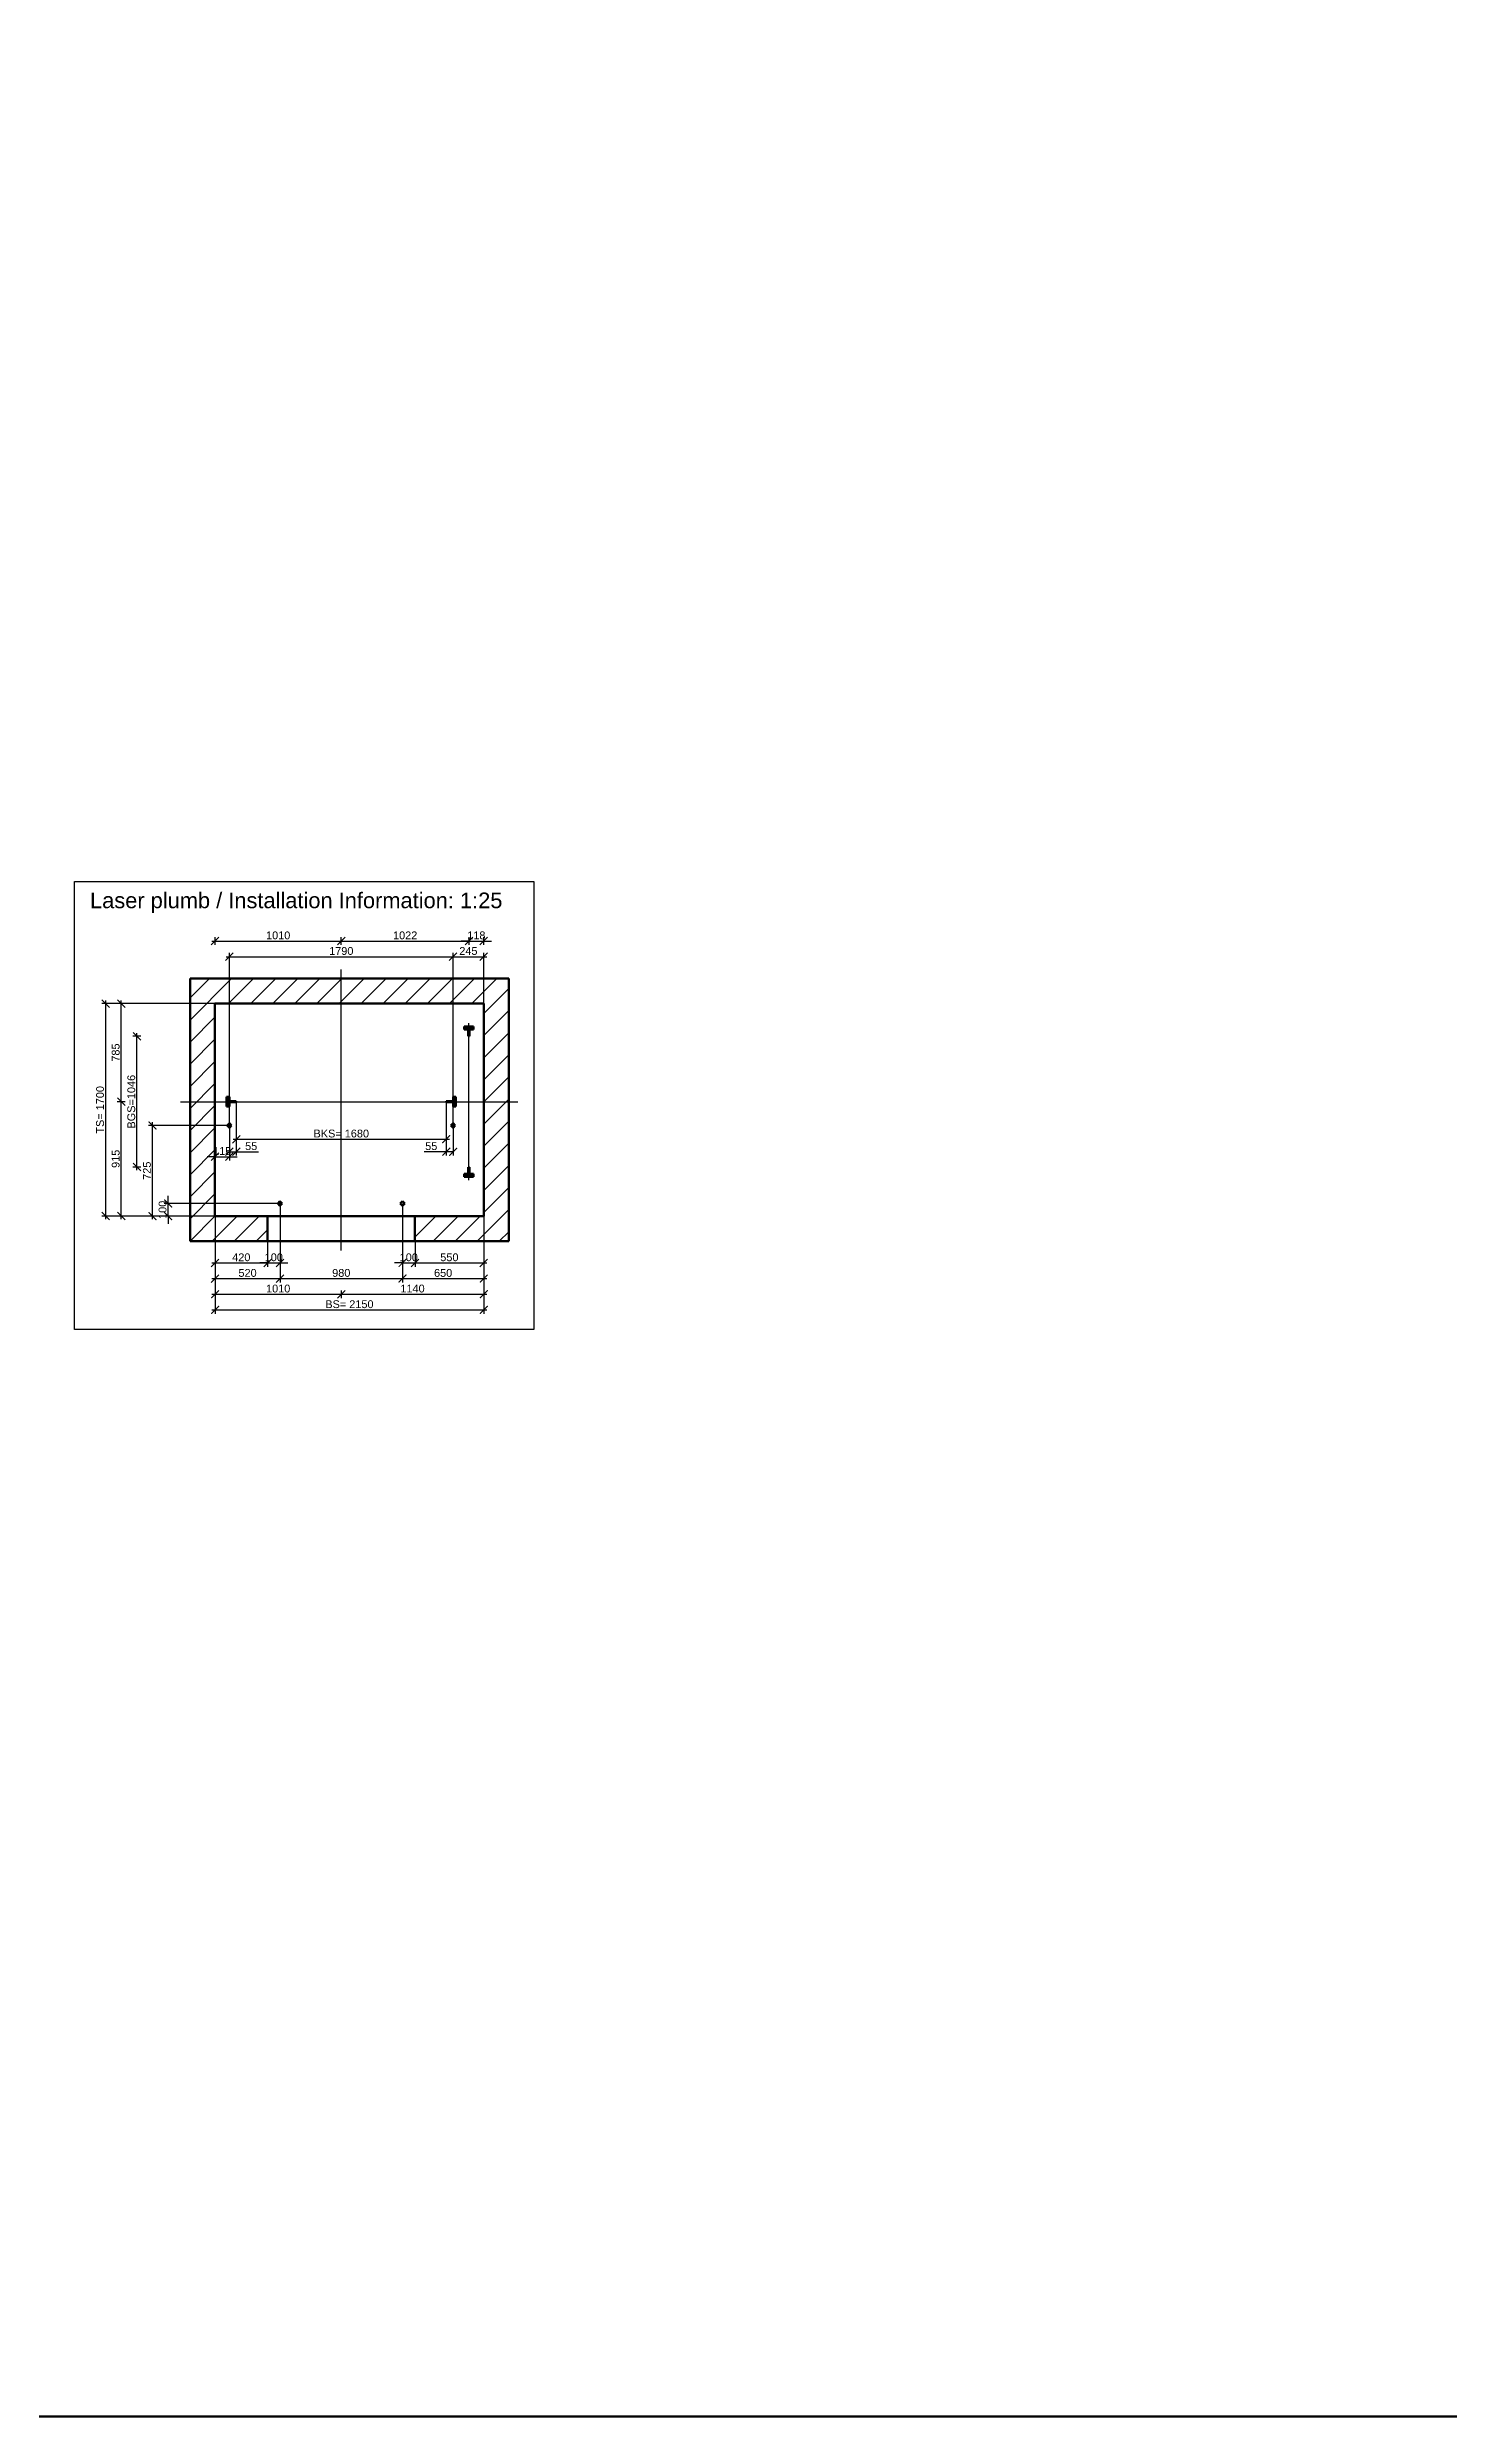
# Model space of a CAD drawing. Header units: millimetres. Extents: x -9546 to 173314, y -46180 to 27253.
# Drawn here: x 138355 to 149568, y -46180 to -27229 of the extents above; entities that cross this region are included whole.
import ezdxf

# ---------------------------------------------------------------- set-up
doc = ezdxf.new("R2010")
doc.units = ezdxf.units.MM
doc.linetypes.add('AM_ISO08W050', pattern=[18, 12, -1.5, 3, -1.5])
for name, color, linetype, lineweight in [('AM_0', 7, 'Continuous', 50), ('AM_5', 3, 'Continuous', 25), ('AM_8', 1, 'Continuous', 25), ('LDCar-AM_7', 4, 'AM_ISO08W050', 25), ('LDGuides-AM_0', 7, 'Continuous', 50), ('LDShaft-AM_0', 7, 'Continuous', 50), ('LDShaft-AM_5', 3, 'Continuous', 25), ('LDShaft-AM_7', 4, 'AM_ISO08W050', 25)]:
    doc.layers.add(name, color=color, linetype=linetype, lineweight=lineweight)
doc.layers.add('AM_VIEWS', color=1, linetype='Continuous', lineweight=25, plot=False)
doc.styles.add('LD', font='ARIALUNI.ttf')
doc.dimstyles.new('LIFT', dxfattribs={"dimtxt": 2.5, "dimasz": 2.5, "dimexe": 1.25, "dimexo": 0, "dimgap": 0.5, "dimtad": 1, "dimdec": 0, "dimzin": 1, "dimdsep": 46, "dimtxsty": 'LD', "dimblk": 'ARCHTICK', "dimcen": 0, "dimdle": 1, "dimclrd": 3, "dimclre": 3, "dimclrt": 4, "dimadec": 0, "dimazin": 0, "dimtp": 0.1, "dimtm": 0.1, "dimtfac": 0.71, "dimtdec": 0, "dimtix": 1, "dimtmove": 0, "dimatfit": 3, "dimfxl": 1, "dimtolj": 1, "dimarcsym": 0})

# ---------------------------------------------------------------- blocks, each defined once
blk = doc.blocks.new('LD_20260611094836_00000107')
at = {"layer": 'AM_8'}
for p, q in [((-200, 1568), (132, 1900)), ((-200, 1745), (-45, 1900)), ((109, 1700), (309, 1900)), ((286, 1700), (486, 1900)), ((463, 1700), (663, 1900)), ((639, 1700), (839, 1900)), ((816, 1700), (1016, 1900)), ((993, 1700), (1193, 1900)), ((1170, 1700), (1370, 1900)), ((1346, 1700), (1546, 1900)), ((1523, 1700), (1723, 1900)), ((1700, 1700), (1900, 1900)), ((1877, 1700), (2077, 1900)), ((2054, 1700), (2254, 1900)), ((2150, 1620), (2350, 1820)), ((-200, 1391), (0, 1591)), ((2150, 1443), (2350, 1643)), ((-200, 1214), (0, 1414)), ((2150, 1266), (2350, 1466)), ((-200, 1037), (0, 1237)), ((2150, 1089), (2350, 1289)), ((-200, 861), (0, 1061)), ((2150, 913), (2350, 1113)), ((-200, 684), (0, 884)), ((2150, 736), (2350, 936)), ((2150, 559), (2350, 759)), ((-200, 507), (0, 707)), ((2150, 382), (2350, 582)), ((-200, 330), (0, 530)), ((2150, 205), (2350, 405)), ((-200, 154), (0, 354)), ((2150, 29), (2350, 229)), ((-200, -23), (0, 177)), ((-200, -200), (0, 0)), ((-23, -200), (177, 0)), ((154, -200), (354, 0)), ((1600, -168), (1768, 0)), ((1745, -200), (1945, 0)), ((1921, -200), (2121, 0)), ((2098, -200), (2350, 52)), ((330, -200), (420, -110)), ((2275, -200), (2350, -125))]:
    blk.add_line(p, q, dxfattribs=at)
blk = doc.blocks.new('LD_20260611094836_00000108')
at = {"layer": 'LDShaft-AM_0'}
for p, q in [((0, 1900), (-200, 1900)), ((-200, 1900), (-200, -200)), ((2150, 1900), (0, 1900)), ((2350, 1900), (2150, 1900)), ((2350, -200), (2350, 1900)), ((0, 1700), (0, 0)), ((0, 0), (0, 1700)), ((0, 1700), (2150, 1700)), ((2150, 0), (2150, 1700)), ((2150, 1700), (2150, 0)), ((0, 0), (2150, 0)), ((420, 0), (0, 0)), ((420, -200), (420, 0)), ((2150, 0), (1600, 0)), ((1600, 0), (1600, -200)), ((-200, -200), (0, -200)), ((0, -200), (420, -200)), ((1600, -200), (2150, -200)), ((2150, -200), (2350, -200))]:
    blk.add_line(p, q, dxfattribs=at)
blk = doc.blocks.new('LD_20260611094836_0000010B')
at = {"layer": 'LDShaft-AM_0'}
for p, q in [((420, 0), (420, -80)), ((1600, 0), (420, 0)), ((1600, -80), (1600, 0)), ((420, -80), (420, -200)), ((1600, -200), (1600, -80)), ((420, -200), (1600, -200))]:
    blk.add_line(p, q, dxfattribs=at)
blk = doc.blocks.new('LD_20260611094836_0000010C')
at = {"layer": 'AM_0'}
for p, q in [((115, 743), (97, 725)), ((97, 725), (115, 707)), ((133, 725), (115, 743)), ((115, 707), (133, 725)), ((1905, 743), (1887, 725)), ((1887, 725), (1905, 707)), ((1923, 725), (1905, 743)), ((1905, 707), (1923, 725)), ((520, 118), (502, 100)), ((502, 100), (520, 82)), ((538, 100), (520, 118)), ((520, 82), (538, 100)), ((1500, 118), (1482, 100)), ((1482, 100), (1500, 82)), ((1518, 100), (1500, 118)), ((1500, 82), (1518, 100))]:
    blk.add_line(p, q, dxfattribs=at)
blk = doc.blocks.new('LD_20260611094836_0000010D')
at = {"layer": 'LDShaft-AM_7'}
for p, q in [((0, -1190), (0, 1060)), ((-1285, 0), (1415, 0))]:
    blk.add_line(p, q, dxfattribs=at)
blk = doc.blocks.new('LD_20260611094836_00000111')
at = {"layer": 'LDCar-AM_7'}
blk.add_line((0, -629), (0, 629), dxfattribs=at)
blk = doc.blocks.new('LD_20260611094836_00000113')
at = {"layer": 'LDGuides-AM_0'}
for p, q in [((5, 31), (-5, 31)), ((-5, 31), (-5, -24)), ((5, -24), (5, 31)), ((-5, -24), (-37.5, -24)), ((-37.5, -24), (-37.5, -31)), ((-37.5, -31), (37.5, -31)), ((37.5, -24), (5, -24)), ((37.5, -31), (37.5, -24))]:
    blk.add_line(p, q, dxfattribs=at)
blk = doc.blocks.new('LD_20260611094836_00000114')
at = {"layer": 'AM_0'}
for p, q in [((-37.5, 0), (-37.5, -15)), ((37.5, 0), (-37.5, 0)), ((37.5, -15), (37.5, 0)), ((-37.5, -15), (37.5, -15))]:
    blk.add_line(p, q, dxfattribs=at)
blk = doc.blocks.new('LD_20260611094836_00000116')
at = {"layer": 'LDGuides-AM_0'}
for p, q in [((37.5, 31), (-37.5, 31)), ((-37.5, 31), (-37.5, 24)), ((-37.5, 24), (-5, 24)), ((-5, 24), (-5, -31)), ((5, -31), (5, 24)), ((5, 24), (37.5, 24)), ((37.5, 24), (37.5, 31)), ((-5, -31), (5, -31))]:
    blk.add_line(p, q, dxfattribs=at)
blk = doc.blocks.new('LD_20260611094836_00000117')
at = {"layer": 'AM_0'}
for p, q in [((37.5, 15), (-37.5, 15)), ((-37.5, 15), (-37.5, 0)), ((-37.5, 0), (37.5, 0)), ((37.5, 0), (37.5, 15))]:
    blk.add_line(p, q, dxfattribs=at)
blk = doc.blocks.new('LD_20260611094836_0000011B')
at = {"layer": 'LDCar-AM_7'}
blk.add_line((-946, 0), (946, 0), dxfattribs=at)
blk = doc.blocks.new('LD_20260611094836_0000011D')
at = {"layer": 'LDGuides-AM_0'}
for p, q in [((-24, 37.5), (-31, 37.5)), ((-31, 37.5), (-31, -37.5)), ((-24, 5), (-24, 37.5)), ((31, 5), (-24, 5)), ((31, -5), (31, 5)), ((-31, -37.5), (-24, -37.5)), ((-24, -5), (31, -5)), ((-24, -37.5), (-24, -5))]:
    blk.add_line(p, q, dxfattribs=at)
blk = doc.blocks.new('LD_20260611094836_0000011E')
at = {"layer": 'AM_0'}
for p, q in [((0, 37.5), (-15, 37.5)), ((-15, 37.5), (-15, -37.5)), ((0, -37.5), (0, 37.5)), ((-15, -37.5), (0, -37.5))]:
    blk.add_line(p, q, dxfattribs=at)
blk = doc.blocks.new('LD_20260611094836_00000120')
at = {"layer": 'LDGuides-AM_0'}
for p, q in [((24, 5), (-31, 5)), ((-31, 5), (-31, -5)), ((31, 37.5), (24, 37.5)), ((24, 37.5), (24, 5)), ((31, -37.5), (31, 37.5)), ((-31, -5), (24, -5)), ((24, -5), (24, -37.5)), ((24, -37.5), (31, -37.5))]:
    blk.add_line(p, q, dxfattribs=at)
blk = doc.blocks.new('LD_20260611094836_00000121')
at = {"layer": 'AM_0'}
for p, q in [((15, 37.5), (0, 37.5)), ((0, 37.5), (0, -37.5)), ((15, -37.5), (15, 37.5)), ((0, -37.5), (15, -37.5))]:
    blk.add_line(p, q, dxfattribs=at)
blk = doc.blocks.new('_ArchTick')
at = {"color": 0, "linetype": 'ByBlock', "const_width": 0.15}
blk.add_lwpolyline([(-0.5, -0.5), (0.5, 0.5)], dxfattribs=at)
blk = doc.blocks.new('*D2602')
at = {"layer": 'Defpoints', "color": 0, "transparency": 16777216}
for p in [(139697, -36577), (141847, -36577), (141847, -37327)]:
    blk.add_point(p, dxfattribs=at)
at = {"layer": 'LDShaft-AM_5', "color": 3, "lineweight": -2, "transparency": 16777216}
for p, q in [((139697, -36577), (139697, -37358)), ((141847, -36577), (141847, -37358)), ((139672, -37327), (141872, -37327))]:
    blk.add_line(p, q, dxfattribs=at)
at = {"layer": 'LDShaft-AM_5', "color": 3, "lineweight": -2, "transparency": 16777216, "xscale": 62.5, "yscale": 62.5, "zscale": 62.5, "rotation": 180}
blk.add_blockref('_ArchTick', (139697, -37327), dxfattribs=at)
at = {"layer": 'LDShaft-AM_5', "color": 3, "lineweight": -2, "transparency": 16777216, "xscale": 62.5, "yscale": 62.5, "zscale": 62.5}
blk.add_blockref('_ArchTick', (141847, -37327), dxfattribs=at)
at = {"layer": 'LDShaft-AM_5', "color": 4, "transparency": 16777216, "insert": (140772, -37282), "char_height": 62.5, "attachment_point": 5, "style": 'LD'}
blk.add_mtext('\\A1;BS= 2150', dxfattribs=at)
blk = doc.blocks.new('*D2603')
at = {"layer": 'Defpoints', "color": 0, "transparency": 16777216}
for p in [(139697, -34408), (140707, -34377), (140707, -34408)]:
    blk.add_point(p, dxfattribs=at)
at = {"layer": 'LDShaft-AM_5', "color": 3, "lineweight": -2, "transparency": 16777216}
for p, q in [((139672, -34377), (140732, -34377)), ((139697, -34408), (139697, -34346)), ((140707, -34408), (140707, -34346))]:
    blk.add_line(p, q, dxfattribs=at)
at = {"layer": 'LDShaft-AM_5', "color": 3, "lineweight": -2, "transparency": 16777216, "xscale": 62.5, "yscale": 62.5, "zscale": 62.5, "rotation": 180}
blk.add_blockref('_ArchTick', (139697, -34377), dxfattribs=at)
at = {"layer": 'LDShaft-AM_5', "color": 3, "lineweight": -2, "transparency": 16777216, "xscale": 62.5, "yscale": 62.5, "zscale": 62.5}
blk.add_blockref('_ArchTick', (140707, -34377), dxfattribs=at)
at = {"layer": 'LDShaft-AM_5', "color": 4, "transparency": 16777216, "insert": (140202, -34332), "char_height": 62.5, "attachment_point": 5, "style": 'LD'}
blk.add_mtext('\\A1;1010', dxfattribs=at)
blk = doc.blocks.new('*D2359')
at = {"layer": 'Defpoints', "color": 0, "transparency": 16777216}
for p in [(138947, -35662), (138978, -35662), (138978, -36577)]:
    blk.add_point(p, dxfattribs=at)
at = {"layer": 'LDShaft-AM_5', "color": 3, "lineweight": -2, "transparency": 16777216}
for p, q in [((138978, -35662), (138915, -35662)), ((138947, -36602), (138947, -35637)), ((138978, -36577), (138915, -36577))]:
    blk.add_line(p, q, dxfattribs=at)
at = {"layer": 'LDShaft-AM_5', "color": 3, "lineweight": -2, "transparency": 16777216, "xscale": 62.5, "yscale": 62.5, "zscale": 62.5}
for p, rotation in [((138947, -35662), 90), ((138947, -36577), 270)]:
    blk.add_blockref('_ArchTick', p, dxfattribs=dict(at, rotation=rotation))
at = {"layer": 'LDShaft-AM_5', "color": 4, "transparency": 16777216, "insert": (138902, -36119), "char_height": 62.5, "attachment_point": 5, "rotation": 90, "style": 'LD'}
blk.add_mtext('\\A1;915', dxfattribs=at)
blk = doc.blocks.new('*D2360')
at = {"layer": 'Defpoints', "color": 0, "transparency": 16777216}
for p in [(138947, -34877), (138978, -34877), (138978, -35662)]:
    blk.add_point(p, dxfattribs=at)
at = {"layer": 'LDShaft-AM_5', "color": 3, "lineweight": -2, "transparency": 16777216}
for p, q in [((138947, -35687), (138947, -34852)), ((138978, -34877), (138915, -34877)), ((138978, -35662), (138915, -35662))]:
    blk.add_line(p, q, dxfattribs=at)
at = {"layer": 'LDShaft-AM_5', "color": 3, "lineweight": -2, "transparency": 16777216, "xscale": 62.5, "yscale": 62.5, "zscale": 62.5}
for p, rotation in [((138947, -34877), 90), ((138947, -35662), 270)]:
    blk.add_blockref('_ArchTick', p, dxfattribs=dict(at, rotation=rotation))
at = {"layer": 'LDShaft-AM_5', "color": 4, "transparency": 16777216, "insert": (138902, -35269), "char_height": 62.5, "attachment_point": 5, "rotation": 90, "style": 'LD'}
blk.add_mtext('\\A1;785', dxfattribs=at)
blk = doc.blocks.new('*D2361')
at = {"layer": 'Defpoints', "color": 0, "transparency": 16777216}
for p in [(138822, -34877), (139697, -34877), (139697, -36577)]:
    blk.add_point(p, dxfattribs=at)
at = {"layer": 'LDShaft-AM_5', "color": 3, "lineweight": -2, "transparency": 16777216}
for p, q in [((138822, -36602), (138822, -34852)), ((139697, -34877), (138790, -34877)), ((139697, -36577), (138790, -36577))]:
    blk.add_line(p, q, dxfattribs=at)
at = {"layer": 'LDShaft-AM_5', "color": 3, "lineweight": -2, "transparency": 16777216, "xscale": 62.5, "yscale": 62.5, "zscale": 62.5}
for p, rotation in [((138822, -34877), 90), ((138822, -36577), 270)]:
    blk.add_blockref('_ArchTick', p, dxfattribs=dict(at, rotation=rotation))
at = {"layer": 'LDShaft-AM_5', "color": 4, "transparency": 16777216, "insert": (138777, -35727), "char_height": 62.5, "attachment_point": 5, "rotation": 90, "style": 'LD'}
blk.add_mtext('\\A1;TS= 1700', dxfattribs=at)
blk = doc.blocks.new('*D2362')
at = {"layer": 'Defpoints', "color": 0, "transparency": 16777216}
for p in [(141297, -36921), (141847, -36921), (141847, -36952)]:
    blk.add_point(p, dxfattribs=at)
at = {"layer": 'LDShaft-AM_5', "color": 3, "lineweight": -2, "transparency": 16777216}
for p, q in [((141272, -36952), (141872, -36952)), ((141297, -36921), (141297, -36983)), ((141847, -36921), (141847, -36983))]:
    blk.add_line(p, q, dxfattribs=at)
at = {"layer": 'LDShaft-AM_5', "color": 3, "lineweight": -2, "transparency": 16777216, "xscale": 62.5, "yscale": 62.5, "zscale": 62.5, "rotation": 180}
blk.add_blockref('_ArchTick', (141297, -36952), dxfattribs=at)
at = {"layer": 'LDShaft-AM_5', "color": 3, "lineweight": -2, "transparency": 16777216, "xscale": 62.5, "yscale": 62.5, "zscale": 62.5}
blk.add_blockref('_ArchTick', (141847, -36952), dxfattribs=at)
at = {"layer": 'LDShaft-AM_5', "color": 4, "transparency": 16777216, "insert": (141572, -36907), "char_height": 62.5, "attachment_point": 5, "style": 'LD'}
blk.add_mtext('\\A1;550', dxfattribs=at)
blk = doc.blocks.new('*D2363')
at = {"layer": 'Defpoints', "color": 0, "transparency": 16777216}
for p in [(141729, -34408), (141847, -34377), (141847, -34408)]:
    blk.add_point(p, dxfattribs=at)
at = {"layer": 'LDShaft-AM_5', "color": 3, "lineweight": -2, "transparency": 16777216}
for p, q in [((141729, -34377), (141666, -34377)), ((141729, -34408), (141729, -34346)), ((141729, -34377), (141847, -34377)), ((141847, -34408), (141847, -34346)), ((141847, -34377), (141909, -34377))]:
    blk.add_line(p, q, dxfattribs=at)
at = {"layer": 'LDShaft-AM_5', "color": 3, "lineweight": -2, "transparency": 16777216, "xscale": 62.5, "yscale": 62.5, "zscale": 62.5}
blk.add_blockref('_ArchTick', (141729, -34377), dxfattribs=at)
at = {"layer": 'LDShaft-AM_5', "color": 3, "lineweight": -2, "transparency": 16777216, "xscale": 62.5, "yscale": 62.5, "zscale": 62.5, "rotation": 180}
blk.add_blockref('_ArchTick', (141847, -34377), dxfattribs=at)
at = {"layer": 'LDShaft-AM_5', "color": 4, "transparency": 16777216, "insert": (141788, -34332), "char_height": 62.5, "attachment_point": 5, "style": 'LD'}
blk.add_mtext('\\A1;118', dxfattribs=at)
blk = doc.blocks.new('_NONE')
blk = doc.blocks.new('*D2364')
at = {"layer": 'AM_5', "color": 3, "lineweight": -2, "transparency": 16777216}
for p, q in [((140682, -37202), (141872, -37202)), ((140707, -37171), (140707, -37233)), ((141847, -37171), (141847, -37233))]:
    blk.add_line(p, q, dxfattribs=at)
at = {"layer": 'Defpoints', "color": 0, "transparency": 16777216}
for p in [(140707, -37171), (141847, -37171), (141847, -37202)]:
    blk.add_point(p, dxfattribs=at)
at = {"layer": 'AM_5', "color": 3, "lineweight": -2, "transparency": 16777216, "xscale": 62.5, "yscale": 62.5, "zscale": 62.5, "rotation": 180}
blk.add_blockref('_ArchTick', (140707, -37202), dxfattribs=at)
at = {"layer": 'AM_5', "color": 3, "lineweight": -2, "transparency": 16777216, "xscale": 62.5, "yscale": 62.5, "zscale": 62.5}
blk.add_blockref('_ArchTick', (141847, -37202), dxfattribs=at)
at = {"layer": 'AM_5', "color": 4, "transparency": 16777216, "insert": (141277, -37157), "char_height": 62.5, "attachment_point": 5, "style": 'LD'}
blk.add_mtext('\\A1;1140', dxfattribs=at)
blk = doc.blocks.new('*D2365')
at = {"layer": 'Defpoints', "color": 0, "transparency": 16777216}
for p in [(139697, -36921), (140117, -36921), (140117, -36952)]:
    blk.add_point(p, dxfattribs=at)
at = {"layer": 'LDShaft-AM_5', "color": 3, "lineweight": -2, "transparency": 16777216}
for p, q in [((139672, -36952), (140142, -36952)), ((139697, -36921), (139697, -36983)), ((140117, -36921), (140117, -36983))]:
    blk.add_line(p, q, dxfattribs=at)
at = {"layer": 'LDShaft-AM_5', "color": 3, "lineweight": -2, "transparency": 16777216, "xscale": 62.5, "yscale": 62.5, "zscale": 62.5, "rotation": 180}
blk.add_blockref('_ArchTick', (139697, -36952), dxfattribs=at)
at = {"layer": 'LDShaft-AM_5', "color": 3, "lineweight": -2, "transparency": 16777216, "xscale": 62.5, "yscale": 62.5, "zscale": 62.5}
blk.add_blockref('_ArchTick', (140117, -36952), dxfattribs=at)
at = {"layer": 'LDShaft-AM_5', "color": 4, "transparency": 16777216, "insert": (139907, -36907), "char_height": 62.5, "attachment_point": 5, "style": 'LD'}
blk.add_mtext('\\A1;420', dxfattribs=at)
blk = doc.blocks.new('*D2366')
at = {"layer": 'AM_5', "color": 3, "lineweight": -2, "transparency": 16777216}
for p, q in [((139672, -37202), (140732, -37202)), ((139697, -37171), (139697, -37233)), ((140707, -37171), (140707, -37233))]:
    blk.add_line(p, q, dxfattribs=at)
at = {"layer": 'Defpoints', "color": 0, "transparency": 16777216}
for p in [(139697, -37171), (140707, -37171), (140707, -37202)]:
    blk.add_point(p, dxfattribs=at)
at = {"layer": 'AM_5', "color": 3, "lineweight": -2, "transparency": 16777216, "xscale": 62.5, "yscale": 62.5, "zscale": 62.5, "rotation": 180}
blk.add_blockref('_ArchTick', (139697, -37202), dxfattribs=at)
at = {"layer": 'AM_5', "color": 3, "lineweight": -2, "transparency": 16777216, "xscale": 62.5, "yscale": 62.5, "zscale": 62.5}
blk.add_blockref('_ArchTick', (140707, -37202), dxfattribs=at)
at = {"layer": 'AM_5', "color": 4, "transparency": 16777216, "insert": (140202, -37157), "char_height": 62.5, "attachment_point": 5, "style": 'LD'}
blk.add_mtext('\\A1;1010', dxfattribs=at)
blk = doc.blocks.new('*D2367')
at = {"layer": 'AM_5', "color": 3, "lineweight": -2, "transparency": 16777216}
for p, q in [((139867, -35662), (139867, -36093)), ((139812, -35852), (139812, -36093)), ((139787, -36062), (139867, -36062)), ((139867, -36062), (140044, -36062))]:
    blk.add_line(p, q, dxfattribs=at)
at = {"layer": 'Defpoints', "color": 0, "transparency": 16777216}
for p in [(139867, -35662), (139812, -35852), (139867, -36062)]:
    blk.add_point(p, dxfattribs=at)
at = {"layer": 'AM_5', "color": 3, "lineweight": -2, "transparency": 16777216, "xscale": 62.5, "yscale": 62.5, "zscale": 62.5, "rotation": 180}
blk.add_blockref('_ArchTick', (139812, -36062), dxfattribs=at)
at = {"layer": 'AM_5', "color": 3, "lineweight": -2, "transparency": 16777216, "xscale": 62.5, "yscale": 62.5, "zscale": 62.5}
blk.add_blockref('_ArchTick', (139867, -36062), dxfattribs=at)
at = {"layer": 'AM_5', "color": 4, "transparency": 16777216, "insert": (139986, -36018), "char_height": 62.5, "attachment_point": 5, "style": 'LD'}
blk.add_mtext('\\A1;55', dxfattribs=at)
blk = doc.blocks.new('*D2368')
at = {"layer": 'AM_5', "color": 3, "lineweight": -2, "transparency": 16777216}
for p, q in [((140217, -36477), (140217, -36983)), ((140117, -36577), (140117, -36983)), ((140117, -36952), (140054, -36952)), ((140117, -36952), (140217, -36952)), ((140217, -36952), (140279, -36952))]:
    blk.add_line(p, q, dxfattribs=at)
at = {"layer": 'Defpoints', "color": 0, "transparency": 16777216}
for p in [(140217, -36477), (140117, -36577), (140217, -36952)]:
    blk.add_point(p, dxfattribs=at)
at = {"layer": 'AM_5', "color": 3, "lineweight": -2, "transparency": 16777216, "xscale": 62.5, "yscale": 62.5, "zscale": 62.5}
blk.add_blockref('_ArchTick', (140117, -36952), dxfattribs=at)
at = {"layer": 'AM_5', "color": 3, "lineweight": -2, "transparency": 16777216, "xscale": 62.5, "yscale": 62.5, "zscale": 62.5, "rotation": 180}
blk.add_blockref('_ArchTick', (140217, -36952), dxfattribs=at)
at = {"layer": 'AM_5', "color": 4, "transparency": 16777216, "insert": (140167, -36907), "char_height": 62.5, "attachment_point": 5, "style": 'LD'}
blk.add_mtext('\\A1;100', dxfattribs=at)
blk = doc.blocks.new('*D2369')
at = {"layer": 'Defpoints', "color": 0, "transparency": 16777216}
for p in [(140707, -34408), (141729, -34377), (141729, -34408)]:
    blk.add_point(p, dxfattribs=at)
at = {"layer": 'LDShaft-AM_5', "color": 3, "lineweight": -2, "transparency": 16777216}
for p, q in [((140682, -34377), (141754, -34377)), ((140707, -34408), (140707, -34346)), ((141729, -34408), (141729, -34346))]:
    blk.add_line(p, q, dxfattribs=at)
at = {"layer": 'LDShaft-AM_5', "color": 3, "lineweight": -2, "transparency": 16777216, "xscale": 62.5, "yscale": 62.5, "zscale": 62.5, "rotation": 180}
blk.add_blockref('_ArchTick', (140707, -34377), dxfattribs=at)
at = {"layer": 'LDShaft-AM_5', "color": 3, "lineweight": -2, "transparency": 16777216, "xscale": 62.5, "yscale": 62.5, "zscale": 62.5}
blk.add_blockref('_ArchTick', (141729, -34377), dxfattribs=at)
at = {"layer": 'LDShaft-AM_5', "color": 4, "transparency": 16777216, "insert": (141218, -34332), "char_height": 62.5, "attachment_point": 5, "style": 'LD'}
blk.add_mtext('\\A1;1022', dxfattribs=at)
blk = doc.blocks.new('*D2370')
at = {"layer": 'AM_5', "color": 3, "lineweight": -2, "transparency": 16777216}
for p, q in [((139103, -35139), (139040, -35139)), ((139072, -36210), (139072, -35114)), ((139103, -36185), (139040, -36185))]:
    blk.add_line(p, q, dxfattribs=at)
at = {"layer": 'Defpoints', "color": 0, "transparency": 16777216}
for p in [(139072, -35139), (139103, -35139), (139103, -36185)]:
    blk.add_point(p, dxfattribs=at)
at = {"layer": 'AM_5', "color": 3, "lineweight": -2, "transparency": 16777216, "xscale": 62.5, "yscale": 62.5, "zscale": 62.5}
for p, rotation in [((139072, -35139), 90), ((139072, -36185), 270)]:
    blk.add_blockref('_ArchTick', p, dxfattribs=dict(at, rotation=rotation))
at = {"layer": 'AM_5', "color": 4, "transparency": 16777216, "insert": (139027, -35662), "char_height": 62.5, "attachment_point": 5, "rotation": 90, "style": 'LD'}
blk.add_mtext('\\A1;BGS=1046', dxfattribs=at)
blk = doc.blocks.new('*D2371')
at = {"layer": 'AM_5', "color": 3, "lineweight": -2, "transparency": 16777216}
for p, q in [((141197, -36477), (141197, -37108)), ((141847, -36577), (141847, -37108)), ((141172, -37077), (141872, -37077))]:
    blk.add_line(p, q, dxfattribs=at)
at = {"layer": 'Defpoints', "color": 0, "transparency": 16777216}
for p in [(141197, -36477), (141847, -36577), (141847, -37077)]:
    blk.add_point(p, dxfattribs=at)
at = {"layer": 'AM_5', "color": 3, "lineweight": -2, "transparency": 16777216, "xscale": 62.5, "yscale": 62.5, "zscale": 62.5, "rotation": 180}
blk.add_blockref('_ArchTick', (141197, -37077), dxfattribs=at)
at = {"layer": 'AM_5', "color": 3, "lineweight": -2, "transparency": 16777216, "xscale": 62.5, "yscale": 62.5, "zscale": 62.5}
blk.add_blockref('_ArchTick', (141847, -37077), dxfattribs=at)
at = {"layer": 'AM_5', "color": 4, "transparency": 16777216, "insert": (141522, -37032), "char_height": 62.5, "attachment_point": 5, "style": 'LD'}
blk.add_mtext('\\A1;650', dxfattribs=at)
blk = doc.blocks.new('*D2372')
at = {"layer": 'AM_5', "color": 3, "lineweight": -2, "transparency": 16777216}
for p, q in [((140217, -36477), (139290, -36477)), ((139322, -36477), (139322, -36414)), ((139322, -36577), (139322, -36477)), ((139697, -36577), (139290, -36577)), ((139322, -36577), (139322, -36639))]:
    blk.add_line(p, q, dxfattribs=at)
at = {"layer": 'Defpoints', "color": 0, "transparency": 16777216}
for p in [(139322, -36477), (140217, -36477), (139697, -36577)]:
    blk.add_point(p, dxfattribs=at)
at = {"layer": 'AM_5', "color": 3, "lineweight": -2, "transparency": 16777216, "xscale": 62.5, "yscale": 62.5, "zscale": 62.5}
for p, rotation in [((139322, -36477), 270), ((139322, -36577), 90)]:
    blk.add_blockref('_ArchTick', p, dxfattribs=dict(at, rotation=rotation))
at = {"layer": 'AM_5', "color": 4, "transparency": 16777216, "insert": (139277, -36527), "char_height": 62.5, "attachment_point": 5, "rotation": 90, "style": 'LD'}
blk.add_mtext('\\A1;100', dxfattribs=at)
blk = doc.blocks.new('*D2373')
at = {"layer": 'AM_5', "color": 3, "lineweight": -2, "transparency": 16777216}
for p, q in [((139812, -35852), (139812, -34471)), ((141602, -35852), (141602, -34471)), ((139787, -34502), (141627, -34502))]:
    blk.add_line(p, q, dxfattribs=at)
at = {"layer": 'Defpoints', "color": 0, "transparency": 16777216}
for p in [(141602, -34502), (139812, -35852), (141602, -35852)]:
    blk.add_point(p, dxfattribs=at)
at = {"layer": 'AM_5', "color": 3, "lineweight": -2, "transparency": 16777216, "xscale": 62.5, "yscale": 62.5, "zscale": 62.5, "rotation": 180}
blk.add_blockref('_ArchTick', (139812, -34502), dxfattribs=at)
at = {"layer": 'AM_5', "color": 3, "lineweight": -2, "transparency": 16777216, "xscale": 62.5, "yscale": 62.5, "zscale": 62.5}
blk.add_blockref('_ArchTick', (141602, -34502), dxfattribs=at)
at = {"layer": 'AM_5', "color": 4, "transparency": 16777216, "insert": (140707, -34457), "char_height": 62.5, "attachment_point": 5, "style": 'LD'}
blk.add_mtext('\\A1;1790', dxfattribs=at)
blk = doc.blocks.new('*D2374')
at = {"layer": 'AM_5', "color": 3, "lineweight": -2, "transparency": 16777216}
for p, q in [((139697, -34877), (139697, -36133)), ((139812, -35852), (139812, -36133)), ((139697, -36102), (139634, -36102)), ((139697, -36102), (139812, -36102)), ((139812, -36102), (139874, -36102))]:
    blk.add_line(p, q, dxfattribs=at)
at = {"layer": 'Defpoints', "color": 0, "transparency": 16777216}
for p in [(139697, -34877), (139812, -35852), (139812, -36102)]:
    blk.add_point(p, dxfattribs=at)
at = {"layer": 'AM_5', "color": 3, "lineweight": -2, "transparency": 16777216, "xscale": 62.5, "yscale": 62.5, "zscale": 62.5}
blk.add_blockref('_ArchTick', (139697, -36102), dxfattribs=at)
at = {"layer": 'AM_5', "color": 3, "lineweight": -2, "transparency": 16777216, "xscale": 62.5, "yscale": 62.5, "zscale": 62.5, "rotation": 180}
blk.add_blockref('_ArchTick', (139812, -36102), dxfattribs=at)
at = {"layer": 'AM_5', "color": 4, "transparency": 16777216, "insert": (139754, -36057), "char_height": 62.5, "attachment_point": 5, "style": 'LD'}
blk.add_mtext('\\A1;115', dxfattribs=at)
blk = doc.blocks.new('*D2375')
at = {"layer": 'AM_5', "color": 3, "lineweight": -2, "transparency": 16777216}
for p, q in [((140217, -36477), (140217, -37108)), ((141197, -36477), (141197, -37108)), ((140192, -37077), (141222, -37077))]:
    blk.add_line(p, q, dxfattribs=at)
at = {"layer": 'Defpoints', "color": 0, "transparency": 16777216}
for p in [(140217, -36477), (141197, -36477), (141197, -37077)]:
    blk.add_point(p, dxfattribs=at)
at = {"layer": 'AM_5', "color": 3, "lineweight": -2, "transparency": 16777216, "xscale": 62.5, "yscale": 62.5, "zscale": 62.5, "rotation": 180}
blk.add_blockref('_ArchTick', (140217, -37077), dxfattribs=at)
at = {"layer": 'AM_5', "color": 3, "lineweight": -2, "transparency": 16777216, "xscale": 62.5, "yscale": 62.5, "zscale": 62.5}
blk.add_blockref('_ArchTick', (141197, -37077), dxfattribs=at)
at = {"layer": 'AM_5', "color": 4, "transparency": 16777216, "insert": (140707, -37032), "char_height": 62.5, "attachment_point": 5, "style": 'LD'}
blk.add_mtext('\\A1;980', dxfattribs=at)
blk = doc.blocks.new('*D2376')
at = {"layer": 'AM_5', "color": 3, "lineweight": -2, "transparency": 16777216}
for p, q in [((139812, -35852), (139165, -35852)), ((139197, -36602), (139197, -35827)), ((139697, -36577), (139165, -36577))]:
    blk.add_line(p, q, dxfattribs=at)
at = {"layer": 'Defpoints', "color": 0, "transparency": 16777216}
for p in [(139197, -35852), (139812, -35852), (139697, -36577)]:
    blk.add_point(p, dxfattribs=at)
at = {"layer": 'AM_5', "color": 3, "lineweight": -2, "transparency": 16777216, "xscale": 62.5, "yscale": 62.5, "zscale": 62.5}
for p, rotation in [((139197, -35852), 90), ((139197, -36577), 270)]:
    blk.add_blockref('_ArchTick', p, dxfattribs=dict(at, rotation=rotation))
at = {"layer": 'AM_5', "color": 4, "transparency": 16777216, "insert": (139152, -36214), "char_height": 62.5, "attachment_point": 5, "rotation": 90, "style": 'LD'}
blk.add_mtext('\\A1;725', dxfattribs=at)
blk = doc.blocks.new('*D2377')
at = {"layer": 'AM_5', "color": 3, "lineweight": -2, "transparency": 16777216}
for p, q in [((140217, -36477), (140217, -37108)), ((139697, -36577), (139697, -37108)), ((139672, -37077), (140242, -37077))]:
    blk.add_line(p, q, dxfattribs=at)
at = {"layer": 'Defpoints', "color": 0, "transparency": 16777216}
for p in [(140217, -36477), (139697, -36577), (140217, -37077)]:
    blk.add_point(p, dxfattribs=at)
at = {"layer": 'AM_5', "color": 3, "lineweight": -2, "transparency": 16777216, "xscale": 62.5, "yscale": 62.5, "zscale": 62.5, "rotation": 180}
blk.add_blockref('_ArchTick', (139697, -37077), dxfattribs=at)
at = {"layer": 'AM_5', "color": 3, "lineweight": -2, "transparency": 16777216, "xscale": 62.5, "yscale": 62.5, "zscale": 62.5}
blk.add_blockref('_ArchTick', (140217, -37077), dxfattribs=at)
at = {"layer": 'AM_5', "color": 4, "transparency": 16777216, "insert": (139957, -37032), "char_height": 62.5, "attachment_point": 5, "style": 'LD'}
blk.add_mtext('\\A1;520', dxfattribs=at)
blk = doc.blocks.new('*D2378')
at = {"layer": 'AM_5', "color": 3, "lineweight": -2, "transparency": 16777216}
for p, q in [((139867, -35662), (139867, -35993)), ((141547, -35662), (141547, -35993)), ((139842, -35962), (141572, -35962))]:
    blk.add_line(p, q, dxfattribs=at)
at = {"layer": 'Defpoints', "color": 0, "transparency": 16777216}
for p in [(139867, -35662), (141547, -35662), (141547, -35962)]:
    blk.add_point(p, dxfattribs=at)
at = {"layer": 'AM_5', "color": 3, "lineweight": -2, "transparency": 16777216, "xscale": 62.5, "yscale": 62.5, "zscale": 62.5, "rotation": 180}
blk.add_blockref('_ArchTick', (139867, -35962), dxfattribs=at)
at = {"layer": 'AM_5', "color": 3, "lineweight": -2, "transparency": 16777216, "xscale": 62.5, "yscale": 62.5, "zscale": 62.5}
blk.add_blockref('_ArchTick', (141547, -35962), dxfattribs=at)
at = {"layer": 'AM_5', "color": 4, "transparency": 16777216, "insert": (140707, -35917), "char_height": 62.5, "attachment_point": 5, "style": 'LD'}
blk.add_mtext('\\A1;BKS= 1680', dxfattribs=at)
blk = doc.blocks.new('*D2379')
at = {"layer": 'AM_5', "color": 3, "lineweight": -2, "transparency": 16777216}
for p, q in [((141197, -36477), (141197, -36983)), ((141297, -36577), (141297, -36983)), ((141197, -36952), (141134, -36952)), ((141197, -36952), (141297, -36952)), ((141297, -36952), (141359, -36952))]:
    blk.add_line(p, q, dxfattribs=at)
at = {"layer": 'Defpoints', "color": 0, "transparency": 16777216}
for p in [(141197, -36477), (141297, -36577), (141297, -36952)]:
    blk.add_point(p, dxfattribs=at)
at = {"layer": 'AM_5', "color": 3, "lineweight": -2, "transparency": 16777216, "xscale": 62.5, "yscale": 62.5, "zscale": 62.5}
blk.add_blockref('_ArchTick', (141197, -36952), dxfattribs=at)
at = {"layer": 'AM_5', "color": 3, "lineweight": -2, "transparency": 16777216, "xscale": 62.5, "yscale": 62.5, "zscale": 62.5, "rotation": 180}
blk.add_blockref('_ArchTick', (141297, -36952), dxfattribs=at)
at = {"layer": 'AM_5', "color": 4, "transparency": 16777216, "insert": (141247, -36907), "char_height": 62.5, "attachment_point": 5, "style": 'LD'}
blk.add_mtext('\\A1;100', dxfattribs=at)
blk = doc.blocks.new('*D2380')
at = {"layer": 'AM_5', "color": 3, "lineweight": -2, "transparency": 16777216}
for p, q in [((141602, -35852), (141602, -34471)), ((141847, -34877), (141847, -34471)), ((141577, -34502), (141872, -34502))]:
    blk.add_line(p, q, dxfattribs=at)
at = {"layer": 'Defpoints', "color": 0, "transparency": 16777216}
for p in [(141847, -34502), (141847, -34877), (141602, -35852)]:
    blk.add_point(p, dxfattribs=at)
at = {"layer": 'AM_5', "color": 3, "lineweight": -2, "transparency": 16777216, "xscale": 62.5, "yscale": 62.5, "zscale": 62.5, "rotation": 180}
blk.add_blockref('_ArchTick', (141602, -34502), dxfattribs=at)
at = {"layer": 'AM_5', "color": 3, "lineweight": -2, "transparency": 16777216, "xscale": 62.5, "yscale": 62.5, "zscale": 62.5}
blk.add_blockref('_ArchTick', (141847, -34502), dxfattribs=at)
at = {"layer": 'AM_5', "color": 4, "transparency": 16777216, "insert": (141724, -34457), "char_height": 62.5, "attachment_point": 5, "style": 'LD'}
blk.add_mtext('\\A1;245', dxfattribs=at)
blk = doc.blocks.new('*D2381')
at = {"layer": 'AM_5', "color": 3, "lineweight": -2, "transparency": 16777216}
for p, q in [((141547, -35662), (141547, -36093)), ((141602, -35852), (141602, -36093)), ((141547, -36062), (141369, -36062)), ((141602, -36062), (141522, -36062))]:
    blk.add_line(p, q, dxfattribs=at)
at = {"layer": 'Defpoints', "color": 0, "transparency": 16777216}
for p in [(141547, -35662), (141602, -35852), (141602, -36062)]:
    blk.add_point(p, dxfattribs=at)
at = {"layer": 'AM_5', "color": 3, "lineweight": -2, "transparency": 16777216, "xscale": 62.5, "yscale": 62.5, "zscale": 62.5, "rotation": 180}
blk.add_blockref('_ArchTick', (141547, -36062), dxfattribs=at)
at = {"layer": 'AM_5', "color": 3, "lineweight": -2, "transparency": 16777216, "xscale": 62.5, "yscale": 62.5, "zscale": 62.5}
blk.add_blockref('_ArchTick', (141602, -36062), dxfattribs=at)
at = {"layer": 'AM_5', "color": 4, "transparency": 16777216, "insert": (141427, -36018), "char_height": 62.5, "attachment_point": 5, "style": 'LD'}
blk.add_mtext('\\A1;55', dxfattribs=at)

msp = doc.modelspace()

# ---------------------------------------------------------------- linework, layer by layer
at = {"layer": 'AM_0'}
msp.add_lwpolyline([(-9546.1, -8278.2), (173314.3, -8278.2), (173314.3, -46179.6), (-9546.1, -46179.6)], close=True, dxfattribs=at)
at = {"layer": 'AM_VIEWS'}
msp.add_lwpolyline([(138571.5, -33901.8), (142246.5, -33901.8), (142246.5, -37483.1), (138571.5, -37483.1)], close=True, dxfattribs=at)

# ---------------------------------------------------------------- block references
for name, p in [('LD_20260611094836_0000010D', (140706.5, -35661.8)), ('LD_20260611094836_00000107', (139696.5, -36576.8)), ('LD_20260611094836_00000108', (139696.5, -36576.8)), ('LD_20260611094836_00000111', (141728.5, -35661.8)), ('LD_20260611094836_00000117', (141728.5, -35076.8)), ('LD_20260611094836_00000116', (141728.5, -35107.8)), ('LD_20260611094836_0000011E', (139804.5, -35661.8)), ('LD_20260611094836_0000011D', (139835.5, -35661.8)), ('LD_20260611094836_00000120', (141577.5, -35661.8)), ('LD_20260611094836_00000121', (141608.5, -35661.8)), ('LD_20260611094836_0000011B', (140706.5, -35661.8)), ('LD_20260611094836_0000010C', (139696.5, -36576.8)), ('LD_20260611094836_00000113', (141728.5, -36215.8)), ('LD_20260611094836_00000114', (141728.5, -36246.8)), ('LD_20260611094836_0000010B', (139696.5, -36576.8))]:
    msp.add_blockref(name, p)

# ---------------------------------------------------------------- texts
at = {"layer": 'LDShaft-AM_0', "insert": (138696.5, -34151.8), "char_height": 125, "attachment_point": 7, "style": 'LD'}
msp.add_mtext('\\fArial Unicode MS|b0|i0;\\l\\C256;Laser plumb / Installation Information: 1:25', dxfattribs=at)

# ---------------------------------------------------------------- dimensions: what is measured, and where the dimension line sits
at = {"layer": 'AM_5'}
for base, p1, p2, override, picture, middle in [((141601.5, -34501.8), (139811.5, -35851.8), (141601.5, -35851.8), {"dimscale": 25, "dimtix": 1}, '*D2373', (140706.5, -34457.4)), ((141846.5, -34501.8), (141601.5, -35851.8), (141846.5, -34876.8), {"dimscale": 25, "dimblk1": 'NONE', "dimtix": 1}, '*D2380', (141724, -34457.4)), ((139811.5, -36101.8), (139696.5, -34876.8), (139811.5, -35851.8), {"dimscale": 25, "dimtix": 1}, '*D2374', (139754, -36057.4)), ((139866.5, -36061.8), (139811.5, -35851.8), (139866.5, -35661.8), {"dimscale": 25, "dimjust": 2, "dimtix": 0}, '*D2367', (139986.5, -36017.6)), ((141601.5, -36061.8), (141546.5, -35661.8), (141601.5, -35851.8), {"dimscale": 25, "dimjust": 1, "dimtix": 0}, '*D2381', (141426.5, -36017.6)), ((140216.5, -37076.8), (139696.5, -36576.8), (140216.5, -36476.8), {"dimscale": 25, "dimtix": 1}, '*D2377', (139956.5, -37032.4)), ((140216.5, -36951.8), (140116.5, -36576.8), (140216.5, -36476.8), {"dimscale": 25, "dimblk1": 'NONE', "dimtix": 1}, '*D2368', (140166.5, -36907.4)), ((141196.5, -37076.8), (140216.5, -36476.8), (141196.5, -36476.8), {"dimscale": 25, "dimtix": 1}, '*D2375', (140706.5, -37032.4)), ((141296.5, -36951.8), (141196.5, -36476.8), (141296.5, -36576.8), {"dimscale": 25, "dimblk2": 'NONE', "dimtix": 1}, '*D2379', (141246.5, -36907.4)), ((141846.5, -37076.8), (141196.5, -36476.8), (141846.5, -36576.8), {"dimscale": 25, "dimtix": 1}, '*D2371', (141521.5, -37032.4)), ((140706.5, -37201.8), (139696.5, -37170.6), (140706.5, -37170.6), {"dimscale": 25, "dimtix": 1}, '*D2366', (140201.5, -37157.4)), ((141846.5, -37201.8), (140706.5, -37170.6), (141846.5, -37170.6), {"dimscale": 25, "dimtix": 1}, '*D2364', (141276.5, -37157.4))]:
    dim = msp.add_linear_dim(base=base, p1=p1, p2=p2, dimstyle='LIFT', override=override, dxfattribs=at)
    dim.commit()
    dim.dimension.update_dxf_attribs({"geometry": picture, "text_midpoint": middle})
dim = msp.add_linear_dim(base=(139071.5, -35138.8), p1=(139102.8, -36184.8), p2=(139102.8, -35138.8), angle=90, text='BGS=<>', dimstyle='LIFT', override={"dimscale": 25, "dimtix": 1}, dxfattribs=at)
dim.commit()
dim.dimension.update_dxf_attribs({"geometry": '*D2370', "text_midpoint": (139026.7, -35661.8)})
dim = msp.add_linear_dim(base=(141546.5, -35961.8), p1=(139866.5, -35661.8), p2=(141546.5, -35661.8), text='BKS= <>', dimstyle='LIFT', override={"dimscale": 25, "dimtix": 1}, dxfattribs=at)
dim.commit()
dim.dimension.update_dxf_attribs({"geometry": '*D2378', "text_midpoint": (140706.5, -35917)})
for base, p2, picture, middle in [((139196.5, -35851.8), (139811.5, -35851.8), '*D2376', (139152.1, -36214.3)), ((139321.5, -36476.8), (140216.5, -36476.8), '*D2372', (139277.1, -36526.8))]:
    dim = msp.add_linear_dim(base=base, p1=(139696.5, -36576.8), p2=p2, angle=90, dimstyle='LIFT', override={"dimscale": 25, "dimtix": 1}, dxfattribs=at)
    dim.commit()
    dim.dimension.update_dxf_attribs({"geometry": picture, "text_midpoint": middle})
at = {"layer": 'LDShaft-AM_5'}
for base, p1, p2, override, picture, middle in [((140706.5, -34376.8), (139696.5, -34408.1), (140706.5, -34408.1), {"dimscale": 25, "dimtix": 1}, '*D2603', (140201.5, -34332.4)), ((141728.5, -34376.8), (140706.5, -34408.1), (141728.5, -34408.1), {"dimscale": 25, "dimtix": 1}, '*D2369', (141217.5, -34332.4)), ((141846.5, -34376.8), (141728.5, -34408.1), (141846.5, -34408.1), {"dimscale": 25, "dimblk1": 'NONE', "dimtix": 1}, '*D2363', (141787.5, -34332.4)), ((140116.5, -36951.8), (139696.5, -36920.6), (140116.5, -36920.6), {"dimscale": 25, "dimtix": 1}, '*D2365', (139906.5, -36907.4)), ((141846.5, -36951.8), (141296.5, -36920.6), (141846.5, -36920.6), {"dimscale": 25, "dimtix": 1}, '*D2362', (141571.5, -36907.4))]:
    dim = msp.add_linear_dim(base=base, p1=p1, p2=p2, dimstyle='LIFT', override=override, dxfattribs=at)
    dim.commit()
    dim.dimension.update_dxf_attribs({"geometry": picture, "text_midpoint": middle})
dim = msp.add_linear_dim(base=(138821.5, -34876.8), p1=(139696.5, -36576.8), p2=(139696.5, -34876.8), angle=90, text='TS= <>', dimstyle='LIFT', override={"dimscale": 25, "dimtix": 1}, dxfattribs=at)
dim.commit()
dim.dimension.update_dxf_attribs({"geometry": '*D2361', "text_midpoint": (138776.7, -35726.8)})
for base, p1, p2, picture, middle in [((138946.5, -34876.8), (138977.8, -35661.8), (138977.8, -34876.8), '*D2360', (138902.1, -35269.3)), ((138946.5, -35661.8), (138977.8, -36576.8), (138977.8, -35661.8), '*D2359', (138902.1, -36119.3))]:
    dim = msp.add_linear_dim(base=base, p1=p1, p2=p2, angle=90, dimstyle='LIFT', override={"dimscale": 25, "dimtix": 1}, dxfattribs=at)
    dim.commit()
    dim.dimension.update_dxf_attribs({"geometry": picture, "text_midpoint": middle})
dim = msp.add_linear_dim(base=(141846.5, -37326.8), p1=(139696.5, -36576.8), p2=(141846.5, -36576.8), text='BS= <>', dimstyle='LIFT', override={"dimscale": 25, "dimtix": 1}, dxfattribs=at)
dim.commit()
dim.dimension.update_dxf_attribs({"geometry": '*D2602', "text_midpoint": (140771.5, -37282)})

doc.saveas('drawing.dxf')
